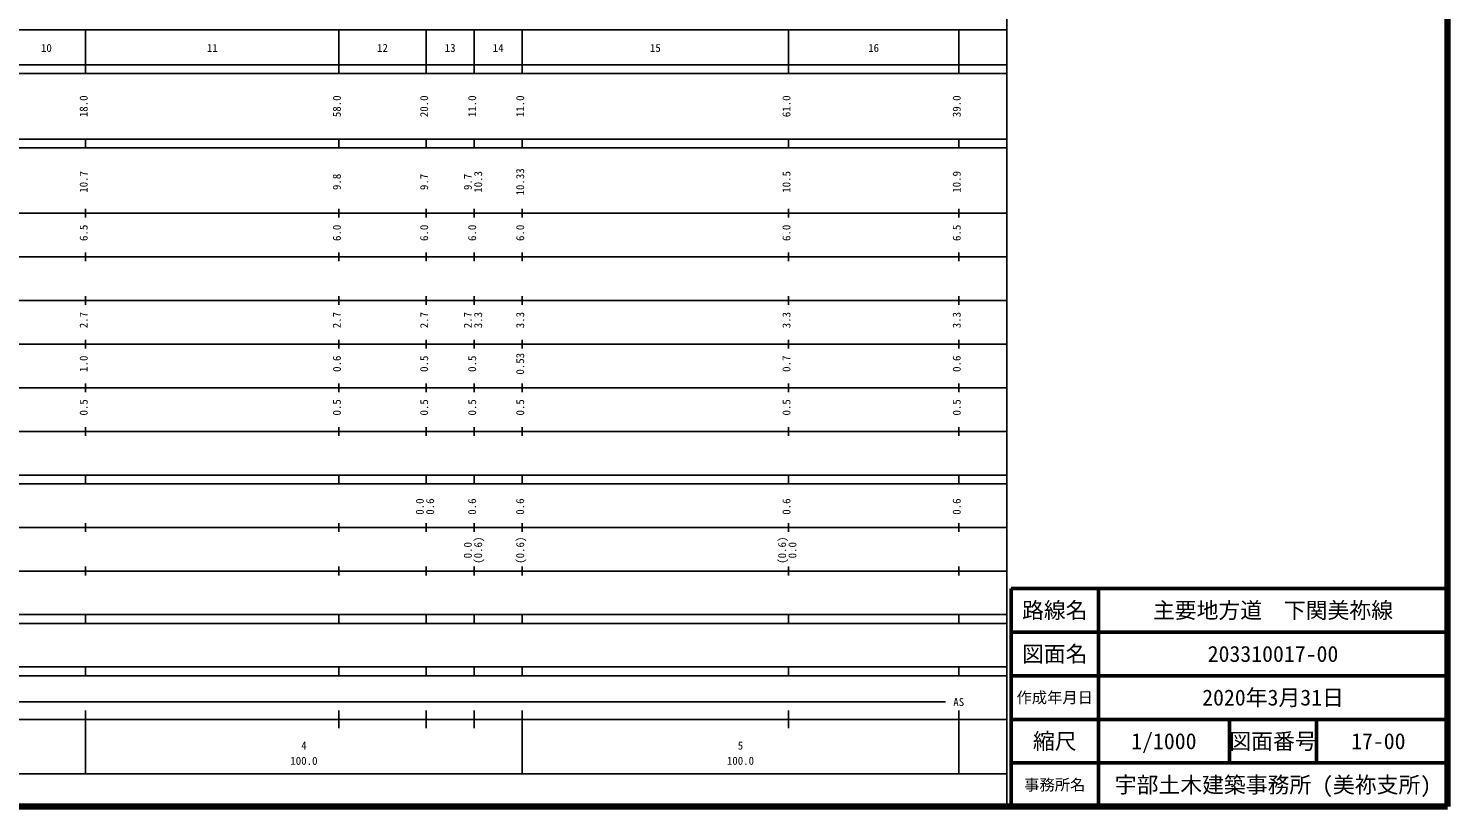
# Model space of a CAD drawing. Units: millimetres on the paper, enlarged 1000 times. Extents: x 40000 to 680000, y 20000 to 380000.
# Drawn here: x 354878 to 680000, y 20000 to 198357 of the extents above; entities that cross this region are included whole.
import ezdxf
from ezdxf.enums import TextEntityAlignment as Align

# ---------------------------------------------------------------- set-up
doc = ezdxf.new("R2010")
doc.units = ezdxf.units.MM
doc.header["$LTSCALE"] = 1000
for name, color, linetype, lineweight in [('M-TTL', 2, 'Continuous', 140), ('M-TTL-BAND', 7, 'Continuous', 25), ('M-TTL-FRAM', 2, 'Continuous', 50), ('M-TTL-LINE', 7, 'Continuous', 50)]:
    doc.layers.add(name, color=color, linetype=linetype, lineweight=lineweight)
doc.layers.add('M-TTL-TXT', color=7, linetype='Continuous')
doc.styles.add('ＭＳ ゴシック', font='')
doc.styles.get('ＭＳ ゴシック').set_extended_font_data('MS Gothic')

msp = doc.modelspace()

# ---------------------------------------------------------------- linework, layer by layer
at = {"layer": 'M-TTL'}
for p, q in [((680000, 20000), (680000, 380000)), ((40000, 20000), (680000, 20000))]:
    msp.add_line(p, q, dxfattribs=at)
at = {"layer": 'M-TTL-BAND'}
for p, q in [((579000, 20000), (579000, 370000)), ((68000, 198000), (579000, 198000)), ((368000, 188000), (368000, 198000)), ((426000, 188000), (426000, 198000)), ((446000, 188000), (446000, 198000)), ((457000, 188000), (457000, 198000)), ((468000, 188000), (468000, 198000)), ((529000, 188000), (529000, 198000)), ((568000, 188000), (568000, 198000)), ((40000, 190000), (579000, 190000)), ((40000, 188000), (579000, 188000)), ((40000, 173000), (579000, 173000)), ((368000, 171000), (368000, 173000)), ((426000, 171000), (426000, 173000)), ((446000, 171000), (446000, 173000)), ((457000, 171000), (457000, 173000)), ((468000, 171000), (468000, 173000)), ((529000, 171000), (529000, 173000)), ((568000, 171000), (568000, 173000)), ((40000, 171000), (579000, 171000)), ((368000, 155000), (368000, 157000)), ((426000, 155000), (426000, 157000)), ((446000, 155000), (446000, 157000)), ((457000, 155000), (457000, 157000)), ((468000, 155000), (468000, 157000)), ((529000, 155000), (529000, 157000)), ((568000, 155000), (568000, 157000)), ((40000, 156000), (579000, 156000)), ((368000, 145000), (368000, 147000)), ((426000, 145000), (426000, 147000)), ((446000, 145000), (446000, 147000)), ((457000, 145000), (457000, 147000)), ((468000, 145000), (468000, 147000)), ((529000, 145000), (529000, 147000)), ((568000, 145000), (568000, 147000)), ((46000, 146000), (579000, 146000)), ((368000, 135000), (368000, 137000)), ((426000, 135000), (426000, 137000)), ((446000, 135000), (446000, 137000)), ((457000, 135000), (457000, 137000)), ((468000, 135000), (468000, 137000)), ((529000, 135000), (529000, 137000)), ((568000, 135000), (568000, 137000)), ((52000, 136000), (579000, 136000)), ((368000, 125000), (368000, 127000)), ((426000, 125000), (426000, 127000)), ((446000, 125000), (446000, 127000)), ((457000, 125000), (457000, 127000)), ((468000, 125000), (468000, 127000)), ((529000, 125000), (529000, 127000)), ((568000, 125000), (568000, 127000)), ((46000, 126000), (579000, 126000)), ((52000, 116000), (579000, 116000)), ((368000, 115000), (368000, 117000)), ((426000, 115000), (426000, 117000)), ((446000, 115000), (446000, 117000)), ((457000, 115000), (457000, 117000)), ((468000, 115000), (468000, 117000)), ((529000, 115000), (529000, 117000)), ((568000, 115000), (568000, 117000)), ((46000, 106000), (579000, 106000)), ((368000, 105000), (368000, 107000)), ((426000, 105000), (426000, 107000)), ((446000, 105000), (446000, 107000)), ((457000, 105000), (457000, 107000)), ((468000, 105000), (468000, 107000)), ((529000, 105000), (529000, 107000)), ((568000, 105000), (568000, 107000)), ((40000, 96000), (579000, 96000)), ((368000, 94000), (368000, 96000)), ((426000, 94000), (426000, 96000)), ((446000, 94000), (446000, 96000)), ((457000, 94000), (457000, 96000)), ((468000, 94000), (468000, 96000)), ((529000, 94000), (529000, 96000)), ((568000, 94000), (568000, 96000)), ((40000, 94000), (579000, 94000)), ((368000, 83000), (368000, 85000)), ((426000, 83000), (426000, 85000)), ((446000, 83000), (446000, 85000)), ((457000, 83000), (457000, 85000)), ((468000, 83000), (468000, 85000)), ((529000, 83000), (529000, 85000)), ((568000, 83000), (568000, 85000)), ((49000, 84000), (579000, 84000)), ((368000, 73000), (368000, 75000)), ((426000, 73000), (426000, 75000)), ((446000, 73000), (446000, 75000)), ((457000, 73000), (457000, 75000)), ((468000, 73000), (468000, 75000)), ((529000, 73000), (529000, 75000)), ((568000, 73000), (568000, 75000)), ((40000, 74000), (579000, 74000)), ((40000, 64000), (579000, 64000)), ((40000, 62000), (579000, 62000)), ((368000, 62000), (368000, 64000)), ((426000, 62000), (426000, 64000)), ((446000, 62000), (446000, 64000)), ((457000, 62000), (457000, 64000)), ((468000, 62000), (468000, 64000)), ((529000, 62000), (529000, 64000)), ((568000, 62000), (568000, 64000)), ((40000, 52000), (579000, 52000)), ((40000, 50000), (579000, 50000)), ((368000, 50000), (368000, 52000)), ((426000, 50000), (426000, 52000)), ((446000, 50000), (446000, 52000)), ((457000, 50000), (457000, 52000)), ((468000, 50000), (468000, 52000)), ((529000, 50000), (529000, 52000)), ((568000, 50000), (568000, 52000)), ((71000, 44000), (565000, 44000)), ((40000, 40000), (579000, 40000)), ((368000, 27500), (368000, 42000)), ((426000, 38000), (426000, 42000)), ((446000, 38000), (446000, 42000)), ((457000, 38000), (457000, 42000)), ((468000, 27500), (468000, 42000)), ((529000, 38000), (529000, 42000)), ((568000, 27500), (568000, 42000)), ((68000, 27500), (579000, 27500))]:
    msp.add_line(p, q, dxfattribs=at)
at = {"layer": 'M-TTL-FRAM'}
for p, q in [((680000, 70000), (580000, 70000)), ((580000, 70000), (580000, 20000))]:
    msp.add_line(p, q, dxfattribs=at)
at = {"layer": 'M-TTL-LINE'}
for p, q in [((600000, 70000), (600000, 20000)), ((680000, 60000), (580000, 60000)), ((680000, 50000), (580000, 50000)), ((680000, 40000), (580000, 40000)), ((630000, 40000), (630000, 30000)), ((650000, 40000), (650000, 30000)), ((680000, 30000), (580000, 30000))]:
    msp.add_line(p, q, dxfattribs=at)

# ---------------------------------------------------------------- texts
at = {"layer": 'M-TTL-BAND', "style": 'ＭＳ ゴシック'}
for s, p in [('10', (359000, 192405)), ('11', (397000, 192405)), ('12', (436000, 192405)), ('13', (451500, 192405)), ('14', (462500, 192405)), ('15', (498500, 192405)), ('16', (548500, 192405)), ('AS', (568000, 42500)), ('4', (418000, 32523)), ('5', (518000, 32523)), ('100.0', (418000, 29033)), ('100.0', (518000, 29033))]:
    msp.add_text(s, height=1833, dxfattribs=at).set_placement(p, align=Align.BOTTOM_CENTER)
for s, p in [('18.0', (369000, 180500)), ('58.0', (427000, 180500)), ('20.0', (447000, 180500)), ('11.0', (458000, 180500)), ('11.0', (469000, 180500)), ('61.0', (530000, 180500)), ('39.0', (569000, 180500)), ('10.33', (469000, 163174)), ('10.7', (369000, 163174)), ('9.8', (427000, 163174)), ('9.7', (447000, 163174)), ('9.7', (457000, 163174)), ('10.3', (459370, 163174)), ('10.5', (530000, 163174)), ('10.9', (569000, 163174)), ('6.5', (369000, 151500)), ('6.0', (427000, 151500)), ('6.0', (447000, 151500)), ('6.0', (458000, 151500)), ('6.0', (469000, 151500)), ('6.0', (530000, 151500)), ('6.5', (569000, 151500)), ('2.7', (369000, 131500)), ('2.7', (427000, 131500)), ('2.7', (447000, 131500)), ('2.7', (457000, 131500)), ('3.3', (459370, 131500)), ('3.3', (469000, 131500)), ('3.3', (530000, 131500)), ('3.3', (569000, 131500)), ('0.53', (469000, 121500)), ('1.0', (369000, 121500)), ('0.6', (427000, 121500)), ('0.5', (447000, 121500)), ('0.5', (458000, 121500)), ('0.7', (530000, 121500)), ('0.6', (569000, 121500)), ('0.5', (369000, 111500)), ('0.5', (427000, 111500)), ('0.5', (447000, 111500)), ('0.5', (458000, 111500)), ('0.5', (469000, 111500)), ('0.5', (530000, 111500)), ('0.5', (569000, 111500)), ('0.0', (446000, 88764)), ('0.6', (448370, 88764)), ('0.6', (458000, 88764)), ('0.6', (469000, 88764)), ('0.6', (530000, 88764)), ('0.6', (569000, 88764)), ('(0.6)', (459370, 78764)), ('(0.6)', (469000, 78764)), ('(0.6)', (529000, 78764)), ('0.0', (457000, 78764)), ('0.0', (531370, 78764))]:
    msp.add_text(s, height=1833, rotation=90, dxfattribs=at).set_placement(p, align=Align.BOTTOM_CENTER)
at = {"layer": 'M-TTL-TXT', "style": 'ＭＳ ゴシック'}
for s, height, p in [('路線名', 3666, (590000, 65000)), ('路線名', 3666, (590000, 65000)), ('主要地方道\u3000下関美祢線', 3666, (640000, 65000)), ('図面名', 3666, (590000, 55000)), ('図面名', 3666, (590000, 55000)), ('203310017-00', 3666, (640000, 55000)), ('作成年月日', 2566, (590000, 45000)), ('作成年月日', 2566, (590000, 45000)), ('2020年3月31日', 3666, (640000, 45000)), ('縮尺', 3666, (590000, 35000)), ('縮尺', 3666, (590000, 35000)), ('1/1000', 3666, (615000, 35000)), ('図面番号', 3666, (640000, 35000)), ('図面番号', 3666, (640000, 35000)), ('17-00', 3666, (664125, 35000)), ('事務所名', 2566, (590000, 25000)), ('事務所名', 2566, (590000, 25000)), ('宇部土木建築事務所 (美祢支所)', 3666, (640000, 25000))]:
    msp.add_text(s, height=height, dxfattribs=at).set_placement(p, align=Align.MIDDLE_CENTER)

doc.saveas('drawing.dxf')
